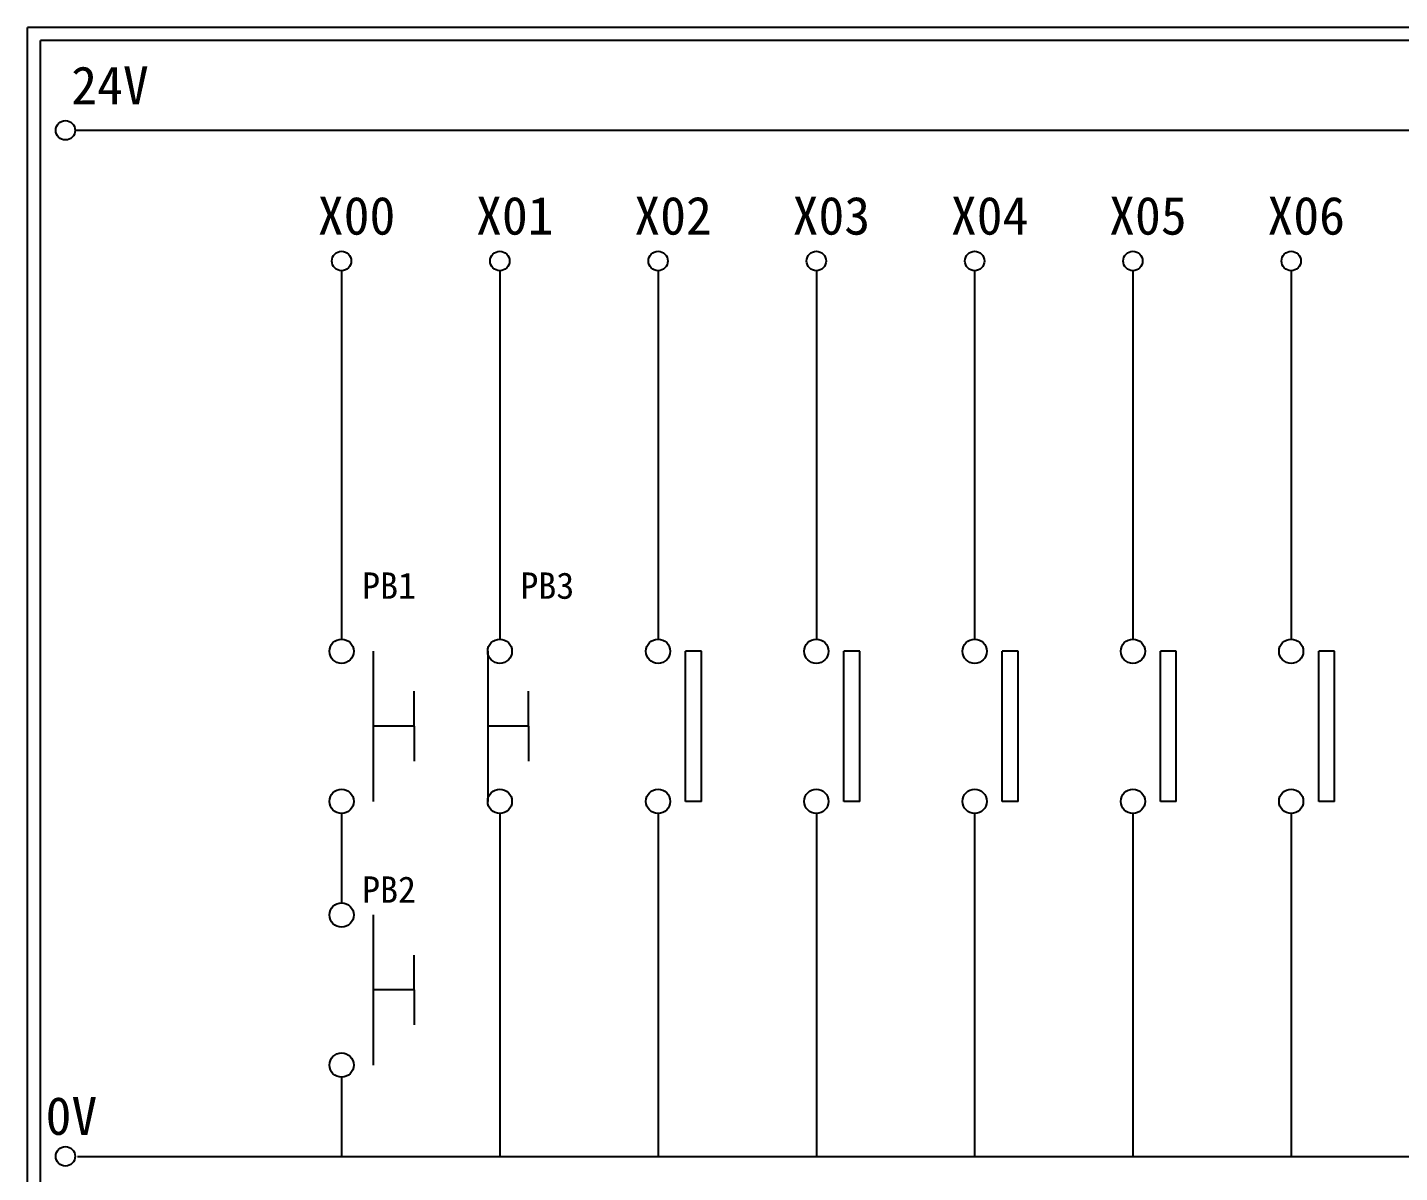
# Model space of a CAD drawing. Extents: x 325 to 612, y 3 to 207.
# Drawn here: x 325.3 to 455.4, y 98.4 to 207 of the extents above; entities that cross this region are included whole.
import ezdxf

# ---------------------------------------------------------------- set-up
doc = ezdxf.new("R2010")
doc.units = 0
doc.layers.get('0').update_dxf_attribs({"linetype": 'CONTINUOUS'})
doc.layers.add('圖框層', color=7, linetype='CONTINUOUS')
doc.layers.add('標尺寸層', color=3, linetype='CONTINUOUS')
doc.styles.add('STSL', font='kaiu.ttf')

msp = doc.modelspace()

# ---------------------------------------------------------------- linework, layer by layer
at = {"color": 0}
for p, q in [((389.2, 147.84), (387.7, 147.84)), ((404.2, 147.84), (402.7, 147.84)), ((419.2, 147.84), (417.7, 147.84)), ((434.2, 147.84), (432.7, 147.84)), ((449.2, 147.84), (447.7, 147.84)), ((361.97, 140.73), (361.97, 144.04)), ((372.81, 140.73), (372.81, 144.04)), ((361.97, 140.73), (361.97, 137.42)), ((372.81, 140.73), (372.81, 137.42)), ((389.2, 133.61), (387.7, 133.61)), ((404.2, 133.61), (402.7, 133.61)), ((419.2, 133.61), (417.7, 133.61)), ((434.2, 133.61), (432.7, 133.61)), ((449.2, 133.61), (447.7, 133.61)), ((361.97, 115.73), (361.97, 119.04)), ((361.97, 115.73), (361.97, 112.42))]:
    msp.add_line(p, q, dxfattribs=at)
at = {"layer": '圖框層', "color": 0}
for p, q in [((612.32, 206.97), (325.32, 206.97)), ((325.32, 3), (325.32, 206.97)), ((611.07, 205.72), (326.57, 205.72)), ((326.57, 4.25), (326.57, 205.72))]:
    msp.add_line(p, q, dxfattribs=at)
at = {"layer": '標尺寸層', "color": 0}
for p, q in [((329.84, 197.22), (607.44, 197.22)), ((355.09, 183.91), (355.09, 148.99)), ((370.09, 183.91), (370.09, 148.99)), ((385.09, 183.91), (385.09, 148.99)), ((400.09, 183.91), (400.09, 148.99)), ((415.09, 183.91), (415.09, 148.99)), ((430.09, 183.91), (430.09, 148.99)), ((445.09, 183.91), (445.09, 148.99)), ((358.1, 147.84), (358.1, 133.61)), ((368.94, 147.84), (368.94, 133.61)), ((387.7, 133.61), (387.7, 147.84)), ((389.2, 133.61), (389.2, 147.84)), ((402.7, 133.61), (402.7, 147.84)), ((404.2, 133.61), (404.2, 147.84)), ((417.7, 133.61), (417.7, 147.84)), ((419.2, 133.61), (419.2, 147.84)), ((432.7, 133.61), (432.7, 147.84)), ((434.2, 133.61), (434.2, 147.84)), ((447.7, 133.61), (447.7, 147.84)), ((449.2, 133.61), (449.2, 147.84)), ((361.97, 140.73), (358.1, 140.73)), ((372.81, 140.73), (368.94, 140.73)), ((355.09, 132.46), (355.09, 123.99)), ((370.09, 132.46), (370.09, 99.96)), ((385.09, 132.46), (385.09, 99.96)), ((400.09, 132.46), (400.09, 99.96)), ((415.09, 132.46), (415.09, 99.96)), ((430.09, 132.46), (430.09, 99.96)), ((445.09, 132.46), (445.09, 99.96)), ((358.1, 122.84), (358.1, 108.61)), ((361.97, 115.73), (358.1, 115.73)), ((355.09, 107.46), (355.09, 99.96)), ((330.05, 99.96), (607.92, 99.96))]:
    msp.add_line(p, q, dxfattribs=at)
for centre, radius in [((328.92, 197.22), 0.92), ((355.09, 184.83), 0.92), ((370.09, 184.83), 0.92), ((385.09, 184.83), 0.92), ((400.09, 184.83), 0.92), ((415.09, 184.83), 0.92), ((430.09, 184.83), 0.92), ((445.09, 184.83), 0.92), ((355.09, 147.84), 1.15), ((370.09, 147.84), 1.15), ((385.09, 147.84), 1.15), ((400.09, 147.84), 1.15), ((415.09, 147.84), 1.15), ((430.09, 147.84), 1.15), ((445.09, 147.84), 1.15), ((355.09, 133.61), 1.15), ((370.09, 133.61), 1.15), ((385.09, 133.61), 1.15), ((400.09, 133.61), 1.15), ((415.09, 133.61), 1.15), ((430.09, 133.61), 1.15), ((445.09, 133.61), 1.15), ((355.09, 122.84), 1.15), ((355.09, 108.61), 1.15), ((328.92, 99.96), 0.92)]:
    msp.add_circle(centre, radius, dxfattribs=at)

# ---------------------------------------------------------------- texts
at = {"layer": '圖框層', "color": 0, "style": 'STSL'}
for s, height, p in [('24V', 3.6, (329.47, 199.68)), ('X00', 3.6, (352.84, 187.33)), ('X01', 3.6, (367.84, 187.33)), ('X02', 3.6, (382.84, 187.33)), ('X03', 3.6, (397.84, 187.33)), ('X04', 3.6, (412.84, 187.33)), ('X05', 3.6, (427.84, 187.33)), ('X06', 3.6, (442.84, 187.33)), ('PB1', 2.5, (357.04, 152.81)), ('PB3', 2.5, (372.04, 152.81)), ('PB2', 2.5, (357.04, 124)), ('0V', 3.6, (327.04, 102))]:
    msp.add_text(s, height=height, dxfattribs=at).set_placement(p)

doc.saveas('drawing.dxf')
